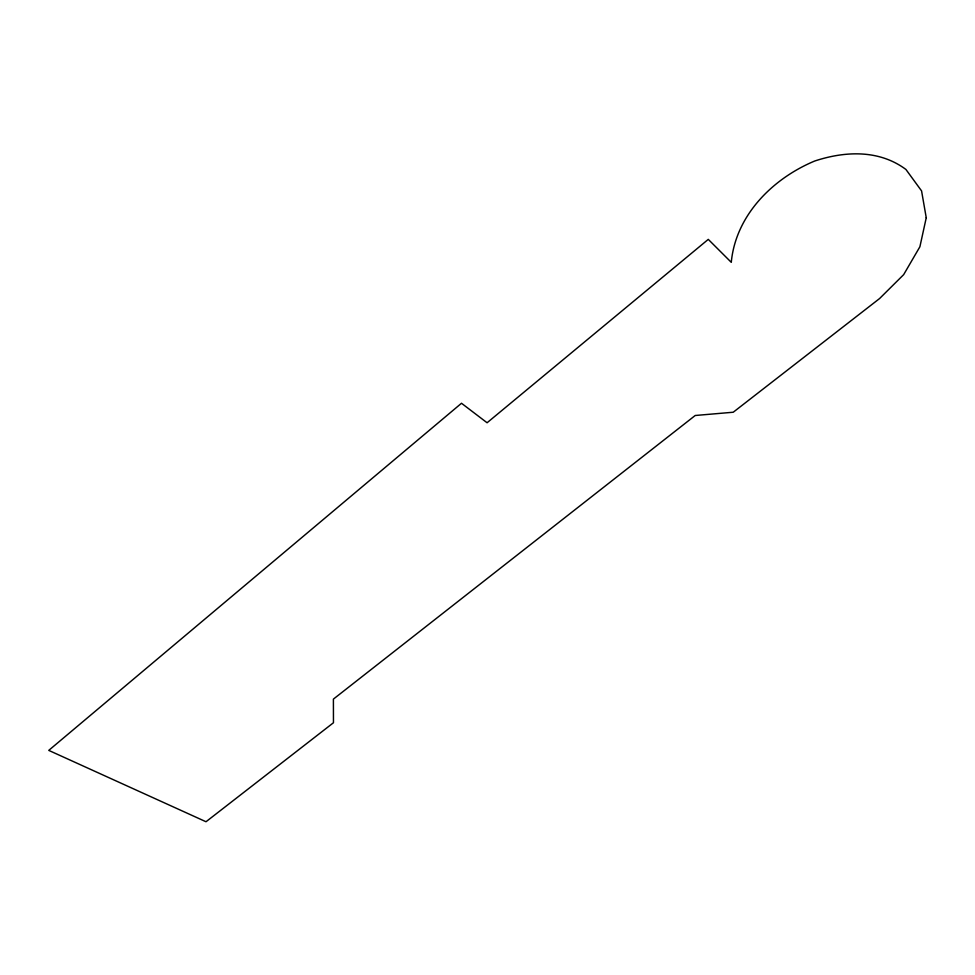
<?xml version="1.0" encoding="UTF-8"?>
<svg xmlns="http://www.w3.org/2000/svg" width="975" height="975" viewBox="0 0 975 975"><rect width="100%" height="100%" fill="white"/><g stroke="black" fill="none" stroke-linecap="round" stroke-linejoin="round"><path stroke-width="1.46" d="M926.25 217.754L919.9 246.748L903.667 274.633L879.584 298.545L733.237 412.23L695.212 415.496L333.401 699.112L333.462 722.743L206.005 821.742L48.75 750.384L461.492 403.26L487.086 422.76L708.277 239.375L731.274 262.336C735.723 215.243 772.675 178.535 814.734 161.009C845.154 150.991 879.084 149.516 905.921 169.455L921.57 190.905L926.25 217.754"/></g></svg>
